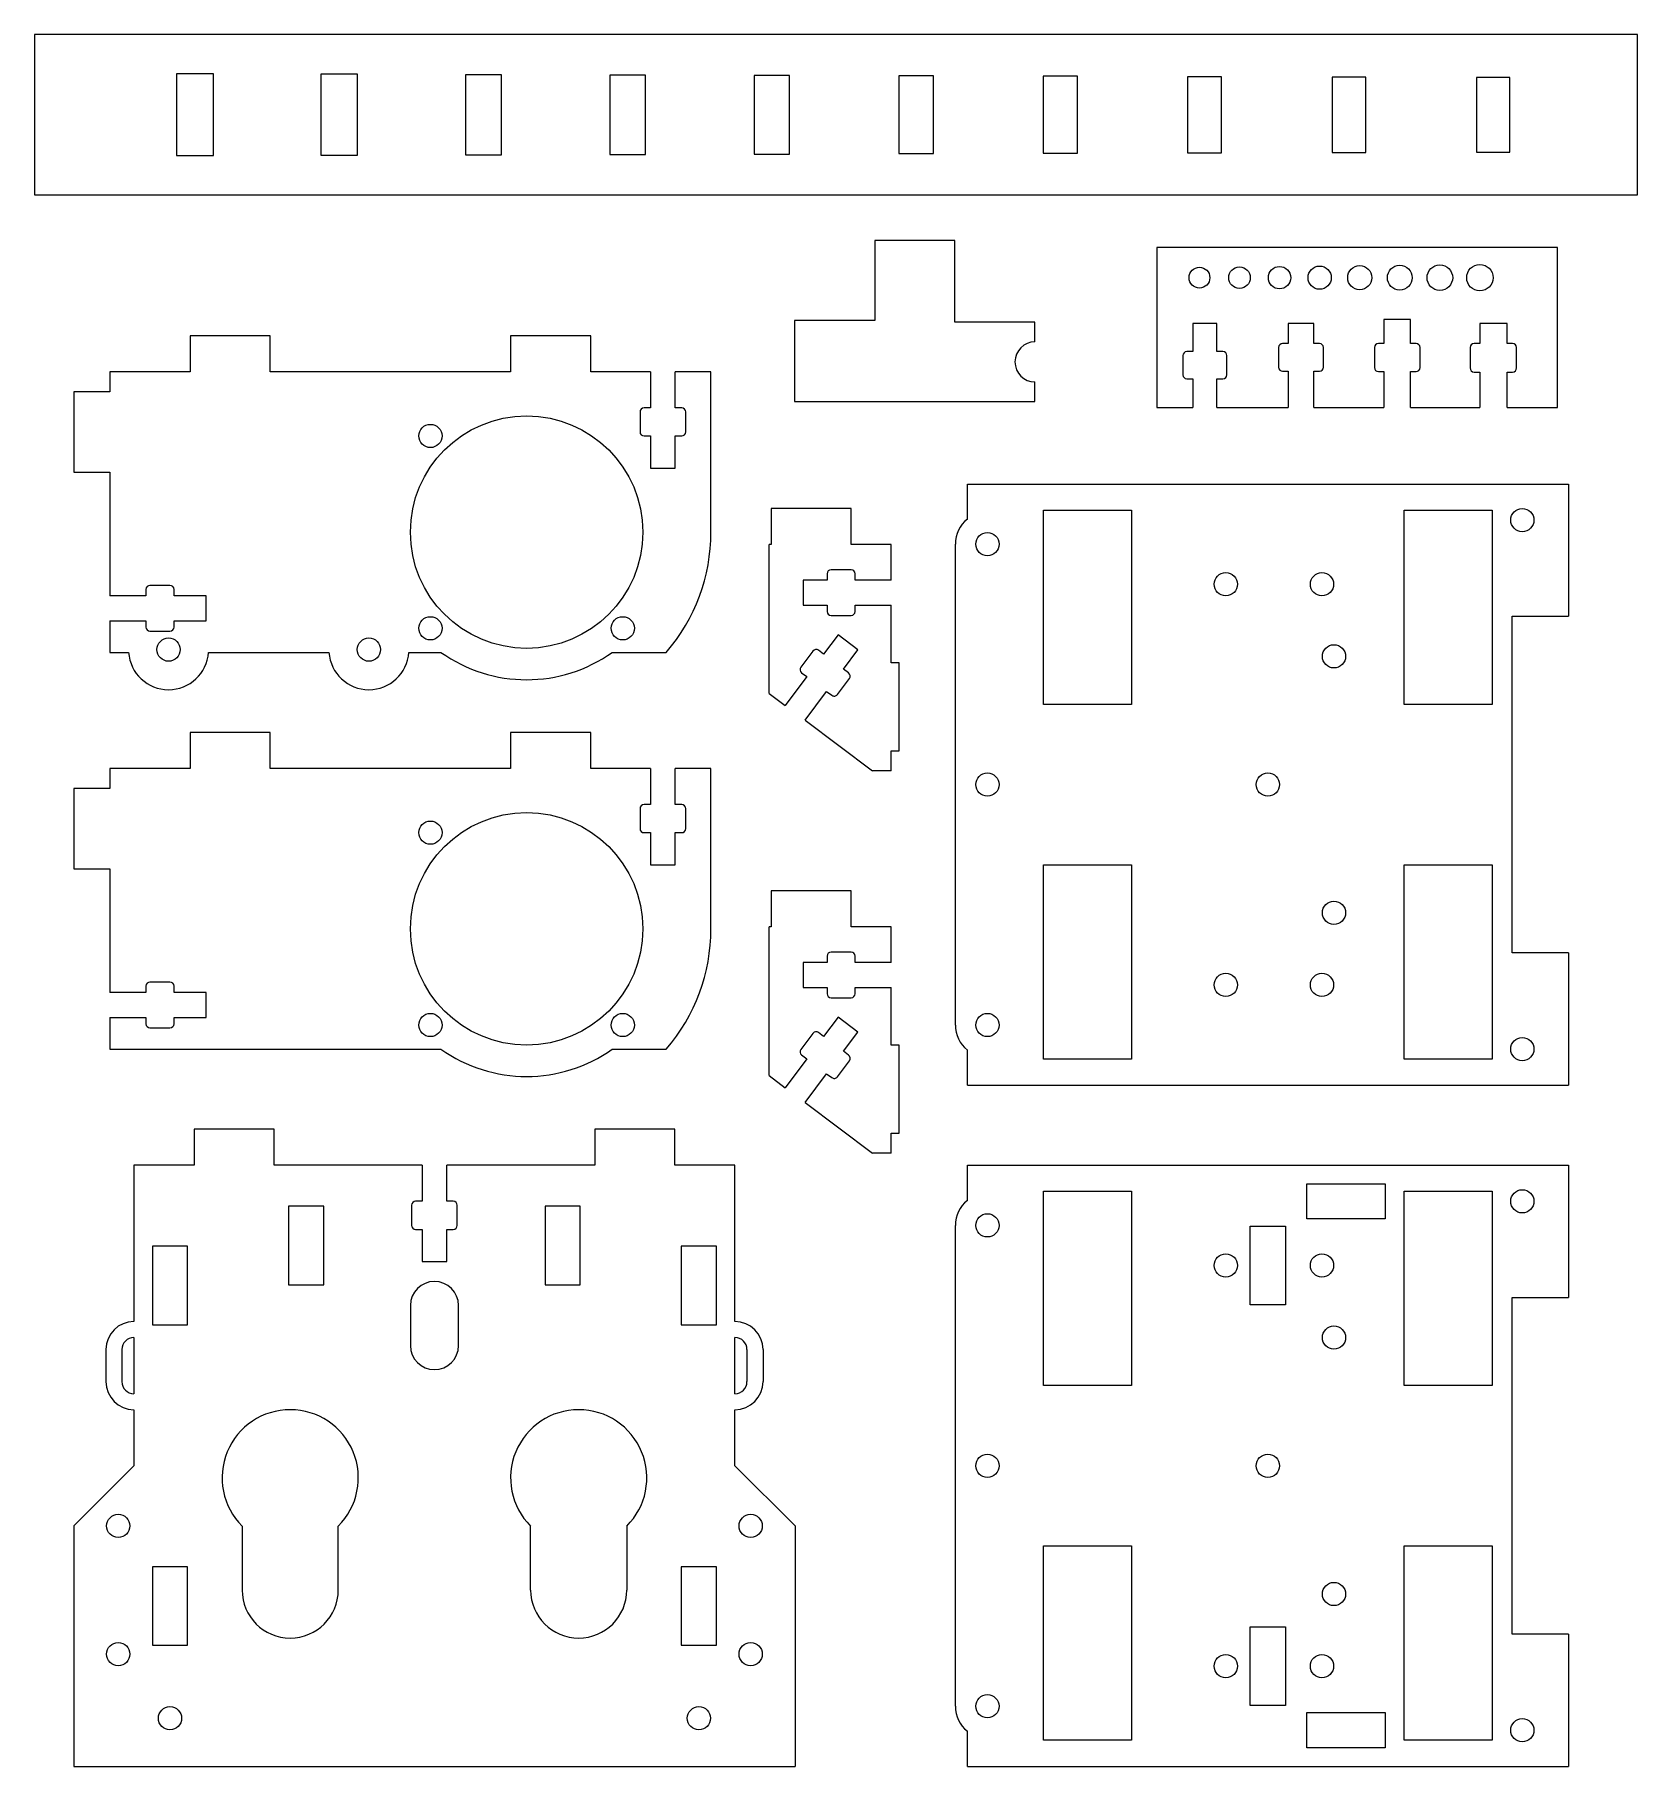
# Model space of a CAD drawing. Header units: millimetres. Extents: x 11 to 211, y 8 to 224.
import ezdxf

# ---------------------------------------------------------------- set-up
doc = ezdxf.new("R2010")
doc.units = ezdxf.units.MM

msp = doc.modelspace()

# ---------------------------------------------------------------- linework, layer by layer
at = {"color": 7, "linetype": 'Continuous', "lineweight": 15}
for p, q in [((11.24, 224.01), (11.24, 204.01)), ((211.24, 224.01), (11.24, 224.01)), ((211.24, 204.01), (211.24, 224.01)), ((28.94, 219.11), (28.94, 208.91)), ((33.54, 219.11), (28.94, 219.11)), ((33.54, 208.91), (33.54, 219.11)), ((51.51, 219.06), (46.96, 219.06)), ((46.96, 219.06), (46.96, 208.96)), ((51.51, 208.96), (51.51, 219.06)), ((69.49, 219.01), (64.99, 219.01)), ((64.99, 219.01), (64.99, 209.01)), ((69.49, 209.01), (69.49, 219.01)), ((87.46, 218.96), (83.01, 218.96)), ((83.01, 218.96), (83.01, 209.06)), ((87.46, 209.06), (87.46, 218.96)), ((105.44, 218.91), (101.04, 218.91)), ((101.04, 218.91), (101.04, 209.11)), ((105.44, 209.11), (105.44, 218.91)), ((123.41, 218.86), (119.06, 218.86)), ((119.06, 218.86), (119.06, 209.16)), ((123.41, 209.16), (123.41, 218.86)), ((141.39, 218.81), (137.09, 218.81)), ((137.09, 218.81), (137.09, 209.21)), ((141.39, 209.21), (141.39, 218.81)), ((159.36, 218.76), (155.11, 218.76)), ((155.11, 218.76), (155.11, 209.26)), ((159.36, 209.26), (159.36, 218.76)), ((177.34, 218.71), (173.14, 218.71)), ((173.14, 218.71), (173.14, 209.31)), ((177.34, 209.31), (177.34, 218.71)), ((195.31, 218.66), (191.16, 218.66)), ((191.16, 218.66), (191.16, 209.36)), ((195.31, 209.36), (195.31, 218.66)), ((28.94, 208.91), (33.54, 208.91)), ((46.96, 208.96), (51.51, 208.96)), ((64.99, 209.01), (69.49, 209.01)), ((83.01, 209.06), (87.46, 209.06)), ((101.04, 209.11), (105.44, 209.11)), ((119.06, 209.16), (123.41, 209.16)), ((137.09, 209.21), (141.39, 209.21)), ((155.11, 209.26), (159.36, 209.26)), ((173.14, 209.31), (177.34, 209.31)), ((191.16, 209.36), (195.31, 209.36)), ((11.24, 204.01), (211.24, 204.01)), ((116.07, 198.32), (116.07, 188.32)), ((126.07, 198.32), (116.07, 198.32)), ((126.07, 188.12), (126.07, 198.32)), ((201.27, 197.46), (151.27, 197.46)), ((151.27, 197.46), (151.27, 177.46)), ((201.27, 177.46), (201.27, 197.46)), ((116.07, 188.32), (106.07, 188.32)), ((106.07, 188.32), (106.07, 178.22)), ((136.07, 188.12), (126.07, 188.12)), ((136.07, 185.67), (136.07, 188.12)), ((182.92, 188.46), (179.62, 188.46)), ((179.62, 188.46), (179.62, 185.46)), ((182.92, 185.46), (182.92, 188.46)), ((40.63, 186.43), (30.63, 186.43)), ((30.63, 186.43), (30.63, 181.93)), ((40.63, 181.93), (40.63, 186.43)), ((70.63, 186.43), (70.63, 181.93)), ((80.63, 186.43), (70.63, 186.43)), ((80.63, 181.93), (80.63, 186.43)), ((158.77, 187.96), (155.77, 187.96)), ((155.77, 187.96), (155.77, 184.46)), ((158.77, 184.46), (158.77, 187.96)), ((170.87, 187.96), (167.67, 187.96)), ((167.67, 187.96), (167.67, 185.46)), ((170.87, 185.46), (170.87, 187.96)), ((194.97, 187.96), (191.57, 187.96)), ((191.57, 187.96), (191.57, 185.46)), ((194.97, 185.46), (194.97, 187.96)), ((154.52, 183.96), (154.52, 181.56)), ((155.77, 184.46), (155.02, 184.46)), ((159.52, 184.46), (158.77, 184.46)), ((160.02, 181.56), (160.02, 183.96)), ((166.47, 184.96), (166.47, 182.51)), ((167.67, 185.46), (166.97, 185.46)), ((171.57, 185.46), (170.87, 185.46)), ((172.07, 182.51), (172.07, 184.96)), ((178.42, 184.96), (178.42, 182.46)), ((179.62, 185.46), (178.92, 185.46)), ((183.62, 185.46), (182.92, 185.46)), ((184.12, 182.46), (184.12, 184.96)), ((190.37, 184.96), (190.37, 182.41)), ((191.57, 185.46), (190.87, 185.46)), ((195.67, 185.46), (194.97, 185.46)), ((196.17, 182.41), (196.17, 184.96)), ((30.63, 181.93), (20.63, 181.93)), ((20.63, 181.93), (20.63, 179.43)), ((70.63, 181.93), (40.63, 181.93)), ((88.08, 181.93), (80.63, 181.93)), ((88.08, 181.93), (88.08, 177.43)), ((91.18, 177.43), (91.18, 181.93)), ((95.63, 181.93), (91.18, 181.93)), ((95.63, 161.93), (95.63, 181.93)), ((166.97, 182.01), (167.67, 182.01)), ((167.67, 182.01), (167.67, 177.46)), ((170.87, 177.46), (170.87, 182.01)), ((170.87, 182.01), (171.57, 182.01)), ((178.92, 181.96), (179.62, 181.96)), ((179.62, 181.96), (179.62, 177.46)), ((182.92, 181.96), (183.62, 181.96)), ((182.92, 177.46), (182.92, 181.96)), ((190.87, 181.91), (191.57, 181.91)), ((191.57, 181.91), (191.57, 177.46)), ((194.97, 177.46), (194.97, 181.91)), ((194.97, 181.91), (195.67, 181.91)), ((16.13, 179.43), (16.13, 169.43)), ((20.63, 179.43), (16.13, 179.43)), ((136.07, 178.22), (136.07, 180.67)), ((155.02, 181.06), (155.77, 181.06)), ((155.77, 181.06), (155.77, 177.46)), ((158.77, 177.46), (158.77, 181.06)), ((158.77, 181.06), (159.52, 181.06)), ((88.08, 177.43), (87.28, 177.43)), ((91.98, 177.43), (91.18, 177.43)), ((106.07, 178.22), (136.07, 178.22)), ((151.27, 177.46), (155.77, 177.46)), ((158.77, 177.46), (167.67, 177.46)), ((170.87, 177.46), (179.62, 177.46)), ((182.92, 177.46), (191.57, 177.46)), ((194.97, 177.46), (201.27, 177.46)), ((86.78, 176.93), (86.78, 174.43)), ((92.48, 174.43), (92.48, 176.93)), ((87.28, 173.93), (88.08, 173.93)), ((88.08, 173.93), (88.08, 169.93)), ((91.18, 169.93), (91.18, 173.93)), ((91.18, 173.93), (91.98, 173.93)), ((16.13, 169.43), (20.63, 169.43)), ((20.63, 169.43), (20.63, 153.98)), ((88.08, 169.93), (91.18, 169.93)), ((127.63, 163.55), (127.63, 167.93)), ((127.63, 167.93), (202.63, 167.93)), ((202.63, 167.93), (202.63, 151.43)), ((113.13, 164.88), (103.13, 164.88)), ((103.13, 164.88), (103.13, 160.38)), ((113.13, 160.38), (113.13, 164.88)), ((137.13, 164.68), (148.13, 164.68)), ((137.13, 140.43), (137.13, 164.68)), ((148.13, 164.68), (148.13, 140.43)), ((182.13, 140.43), (182.13, 164.68)), ((182.13, 164.68), (193.13, 164.68)), ((193.13, 164.68), (193.13, 140.43)), ((102.89, 141.81), (102.89, 160.38)), ((103.13, 160.38), (102.89, 160.38)), ((118.13, 160.38), (113.13, 160.38)), ((118.13, 155.93), (118.13, 160.38)), ((126.13, 100.43), (126.13, 160.43)), ((110.13, 155.93), (107.13, 155.93)), ((107.13, 155.93), (107.13, 152.83)), ((110.13, 156.73), (110.13, 155.93)), ((113.13, 157.23), (110.63, 157.23)), ((113.63, 155.93), (113.63, 156.73)), ((118.13, 155.93), (113.63, 155.93)), ((25.13, 153.98), (20.63, 153.98)), ((25.13, 154.78), (25.13, 153.98)), ((28.13, 155.28), (25.63, 155.28)), ((28.63, 153.98), (28.63, 154.78)), ((32.63, 153.98), (28.63, 153.98)), ((32.63, 150.88), (32.63, 153.98)), ((107.13, 152.83), (110.13, 152.83)), ((110.13, 152.83), (110.13, 152.03)), ((110.63, 151.53), (113.13, 151.53)), ((113.63, 152.03), (113.63, 152.83)), ((113.63, 152.83), (118.13, 152.83)), ((118.13, 145.63), (118.13, 152.83)), ((195.63, 151.43), (202.63, 151.43)), ((195.63, 109.43), (195.63, 151.43)), ((20.63, 150.88), (20.63, 146.93)), ((20.63, 150.88), (25.13, 150.88)), ((25.13, 150.88), (25.13, 150.08)), ((25.63, 149.58), (28.13, 149.58)), ((28.63, 150.08), (28.63, 150.88)), ((28.63, 150.88), (32.63, 150.88)), ((111.49, 149.11), (109.69, 146.71)), ((113.97, 147.25), (111.49, 149.11)), ((108.35, 147.09), (106.85, 145.09)), ((109.69, 146.71), (109.05, 147.19)), ((112.17, 144.85), (113.97, 147.25)), ((20.63, 146.93), (22.96, 146.93)), ((32.94, 146.93), (47.96, 146.93)), ((57.94, 146.93), (61.93, 146.93)), ((83.32, 146.93), (90.06, 146.93)), ((112.81, 144.37), (112.17, 144.85)), ((119.13, 145.63), (118.13, 145.63)), ((119.13, 134.63), (119.13, 145.63)), ((107.59, 143.91), (104.89, 140.31)), ((106.95, 144.39), (107.59, 143.91)), ((111.41, 141.67), (112.91, 143.67)), ((102.89, 141.81), (104.89, 140.31)), ((107.37, 138.45), (110.07, 142.05)), ((110.07, 142.05), (110.71, 141.57)), ((107.37, 138.45), (115.79, 132.13)), ((148.13, 140.43), (137.13, 140.43)), ((193.13, 140.43), (182.13, 140.43)), ((30.63, 136.93), (30.63, 132.43)), ((40.63, 136.93), (30.63, 136.93)), ((40.63, 132.43), (40.63, 136.93)), ((70.63, 136.93), (70.63, 132.43)), ((80.63, 136.93), (70.63, 136.93)), ((80.63, 132.43), (80.63, 136.93)), ((118.13, 132.13), (118.13, 134.63)), ((118.13, 134.63), (119.13, 134.63)), ((20.63, 132.43), (20.63, 129.93)), ((30.63, 132.43), (20.63, 132.43)), ((70.63, 132.43), (40.63, 132.43)), ((88.08, 132.43), (80.63, 132.43)), ((88.08, 132.43), (88.08, 127.93)), ((91.18, 127.93), (91.18, 132.43)), ((95.63, 132.43), (91.18, 132.43)), ((95.63, 112.43), (95.63, 132.43)), ((118.13, 132.13), (115.79, 132.13)), ((16.13, 129.93), (16.13, 119.93)), ((20.63, 129.93), (16.13, 129.93)), ((88.08, 127.93), (87.28, 127.93)), ((91.98, 127.93), (91.18, 127.93)), ((86.78, 127.43), (86.78, 124.93)), ((92.48, 124.93), (92.48, 127.43)), ((87.28, 124.43), (88.08, 124.43)), ((88.08, 124.43), (88.08, 120.43)), ((91.18, 120.43), (91.18, 124.43)), ((91.18, 124.43), (91.98, 124.43)), ((16.13, 119.93), (20.63, 119.93)), ((20.63, 119.93), (20.63, 104.48)), ((88.08, 120.43), (91.18, 120.43)), ((137.13, 120.43), (148.13, 120.43)), ((137.13, 96.18), (137.13, 120.43)), ((148.13, 120.43), (148.13, 96.18)), ((182.13, 120.43), (193.13, 120.43)), ((182.13, 96.18), (182.13, 120.43)), ((193.13, 120.43), (193.13, 96.18)), ((113.13, 117.18), (103.13, 117.18)), ((103.13, 117.18), (103.13, 112.68)), ((113.13, 112.68), (113.13, 117.18)), ((102.89, 94.11), (102.89, 112.68)), ((103.13, 112.68), (102.89, 112.68)), ((118.13, 112.68), (113.13, 112.68)), ((118.13, 108.23), (118.13, 112.68)), ((110.13, 108.23), (107.13, 108.23)), ((107.13, 108.23), (107.13, 105.13)), ((110.13, 109.03), (110.13, 108.23)), ((113.13, 109.53), (110.63, 109.53)), ((113.63, 108.23), (113.63, 109.03)), ((118.13, 108.23), (113.63, 108.23)), ((202.63, 109.43), (195.63, 109.43)), ((202.63, 109.43), (202.63, 92.93)), ((25.13, 104.48), (20.63, 104.48)), ((25.13, 105.28), (25.13, 104.48)), ((28.13, 105.78), (25.63, 105.78)), ((28.63, 104.48), (28.63, 105.28)), ((32.63, 104.48), (28.63, 104.48)), ((32.63, 101.38), (32.63, 104.48)), ((107.13, 105.13), (110.13, 105.13)), ((110.13, 105.13), (110.13, 104.33)), ((110.63, 103.83), (113.13, 103.83)), ((113.63, 104.33), (113.63, 105.13)), ((113.63, 105.13), (118.13, 105.13)), ((118.13, 97.93), (118.13, 105.13)), ((20.63, 101.38), (20.63, 97.43)), ((20.63, 101.38), (25.13, 101.38)), ((25.13, 101.38), (25.13, 100.58)), ((25.63, 100.08), (28.13, 100.08)), ((28.63, 100.58), (28.63, 101.38)), ((28.63, 101.38), (32.63, 101.38)), ((109.69, 99.01), (109.05, 99.49)), ((111.49, 101.41), (109.69, 99.01)), ((113.97, 99.55), (111.49, 101.41)), ((112.17, 97.15), (113.97, 99.55)), ((20.63, 97.43), (61.93, 97.43)), ((83.32, 97.43), (90.06, 97.43)), ((108.35, 99.39), (106.85, 97.39)), ((119.13, 97.93), (118.13, 97.93)), ((119.13, 86.93), (119.13, 97.93)), ((127.63, 92.93), (127.63, 97.3)), ((107.59, 96.21), (104.89, 92.61)), ((106.95, 96.69), (107.59, 96.21)), ((111.41, 93.97), (112.91, 95.97)), ((112.81, 96.67), (112.17, 97.15)), ((148.13, 96.18), (137.13, 96.18)), ((193.13, 96.18), (182.13, 96.18)), ((102.89, 94.11), (104.89, 92.61)), ((107.37, 90.75), (110.07, 94.35)), ((110.07, 94.35), (110.71, 93.87)), ((127.63, 92.93), (202.63, 92.93)), ((107.37, 90.75), (115.79, 84.43)), ((31.13, 87.43), (31.13, 82.93)), ((41.13, 87.43), (31.13, 87.43)), ((41.13, 82.93), (41.13, 87.43)), ((81.13, 87.43), (81.13, 82.93)), ((91.13, 87.43), (81.13, 87.43)), ((91.13, 82.93), (91.13, 87.43)), ((118.13, 86.93), (119.13, 86.93)), ((118.13, 84.43), (118.13, 86.93)), ((118.13, 84.43), (115.79, 84.43)), ((23.63, 82.93), (23.63, 63.43)), ((31.13, 82.93), (23.63, 82.93)), ((59.58, 82.93), (41.13, 82.93)), ((59.58, 82.93), (59.58, 78.43)), ((62.68, 78.43), (62.68, 82.93)), ((81.13, 82.93), (62.68, 82.93)), ((98.63, 82.93), (91.13, 82.93)), ((98.63, 63.43), (98.63, 82.93)), ((127.63, 82.93), (202.63, 82.93)), ((127.63, 78.55), (127.63, 82.93)), ((202.63, 82.93), (202.63, 66.43)), ((169.98, 76.23), (169.98, 80.63)), ((169.98, 80.63), (179.78, 80.63)), ((179.78, 80.63), (179.78, 76.23)), ((47.33, 77.83), (42.93, 77.83)), ((42.93, 77.83), (42.93, 68.03)), ((47.33, 68.03), (47.33, 77.83)), ((58.28, 77.93), (58.28, 75.43)), ((59.58, 78.43), (58.78, 78.43)), ((63.48, 78.43), (62.68, 78.43)), ((63.98, 75.43), (63.98, 77.93)), ((79.33, 77.83), (74.93, 77.83)), ((74.93, 77.83), (74.93, 68.03)), ((79.33, 68.03), (79.33, 77.83)), ((137.13, 79.68), (148.13, 79.68)), ((137.13, 55.43), (137.13, 79.68)), ((148.13, 79.68), (148.13, 55.43)), ((182.13, 55.43), (182.13, 79.68)), ((182.13, 79.68), (193.13, 79.68)), ((193.13, 79.68), (193.13, 55.43)), ((179.78, 76.23), (169.98, 76.23)), ((58.78, 74.93), (59.58, 74.93)), ((59.58, 74.93), (59.58, 70.93)), ((62.68, 70.93), (62.68, 74.93)), ((62.68, 74.93), (63.48, 74.93)), ((126.13, 15.43), (126.13, 75.43)), ((162.93, 65.53), (162.93, 75.33)), ((162.93, 75.33), (167.33, 75.33)), ((167.33, 75.33), (167.33, 65.53)), ((30.33, 72.83), (25.93, 72.83)), ((25.93, 72.83), (25.93, 63.03)), ((30.33, 63.03), (30.33, 72.83)), ((96.33, 72.83), (91.93, 72.83)), ((91.93, 72.83), (91.93, 63.03)), ((96.33, 63.03), (96.33, 72.83)), ((59.58, 70.93), (62.68, 70.93)), ((42.93, 68.03), (47.33, 68.03)), ((74.93, 68.03), (79.33, 68.03)), ((58.13, 65.43), (58.13, 60.43)), ((64.13, 60.43), (64.13, 65.43)), ((167.33, 65.53), (162.93, 65.53)), ((195.63, 24.43), (195.63, 66.43)), ((195.63, 66.43), (202.63, 66.43)), ((25.93, 63.03), (30.33, 63.03)), ((91.93, 63.03), (96.33, 63.03)), ((23.63, 61.43), (23.63, 54.43)), ((98.63, 54.43), (98.63, 61.43)), ((20.13, 59.93), (20.13, 55.93)), ((22.13, 59.93), (22.13, 55.93)), ((100.13, 59.93), (100.13, 55.93)), ((102.13, 59.93), (102.13, 55.93)), ((148.13, 55.43), (137.13, 55.43)), ((193.13, 55.43), (182.13, 55.43)), ((23.63, 52.43), (23.63, 45.43)), ((98.63, 45.43), (98.63, 52.43)), ((23.63, 45.43), (16.13, 37.93)), ((98.63, 45.43), (106.13, 37.93)), ((16.13, 37.93), (16.13, 7.93)), ((37.13, 37.91), (37.13, 29.93)), ((49.13, 29.93), (49.13, 37.91)), ((73.13, 29.93), (73.13, 37.91)), ((85.13, 37.91), (85.13, 29.93)), ((106.13, 37.93), (106.13, 7.93)), ((137.13, 35.43), (148.13, 35.43)), ((137.13, 11.18), (137.13, 35.43)), ((148.13, 35.43), (148.13, 11.18)), ((182.13, 35.43), (193.13, 35.43)), ((182.13, 11.18), (182.13, 35.43)), ((193.13, 35.43), (193.13, 11.18)), ((30.33, 32.83), (25.93, 32.83)), ((25.93, 32.83), (25.93, 23.03)), ((30.33, 23.03), (30.33, 32.83)), ((96.33, 32.83), (91.93, 32.83)), ((91.93, 32.83), (91.93, 23.03)), ((96.33, 23.03), (96.33, 32.83)), ((162.93, 15.53), (162.93, 25.33)), ((162.93, 25.33), (167.33, 25.33)), ((167.33, 25.33), (167.33, 15.53)), ((202.63, 24.43), (195.63, 24.43)), ((202.63, 24.43), (202.63, 7.93)), ((25.93, 23.03), (30.33, 23.03)), ((91.93, 23.03), (96.33, 23.03)), ((167.33, 15.53), (162.93, 15.53)), ((169.98, 10.23), (169.98, 14.63)), ((169.98, 14.63), (179.78, 14.63)), ((179.78, 14.63), (179.78, 10.23)), ((127.63, 7.93), (127.63, 12.3)), ((148.13, 11.18), (137.13, 11.18)), ((193.13, 11.18), (182.13, 11.18)), ((179.78, 10.23), (169.98, 10.23)), ((16.13, 7.93), (106.13, 7.93)), ((127.63, 7.93), (202.63, 7.93))]:
    msp.add_line(p, q, dxfattribs=at)
for centre, radius in [((156.59, 193.68), 1.3), ((161.59, 193.68), 1.35), ((166.59, 193.68), 1.4), ((171.59, 193.68), 1.45), ((176.59, 193.68), 1.5), ((181.59, 193.68), 1.55), ((186.59, 193.68), 1.6), ((191.59, 193.68), 1.65), ((72.63, 161.93), 14.5), ((60.63, 173.93), 1.45), ((196.88, 163.43), 1.45), ((130.13, 160.43), 1.45), ((159.88, 155.43), 1.45), ((171.88, 155.43), 1.45), ((60.63, 149.93), 1.45), ((84.63, 149.93), 1.45), ((27.95, 147.27), 1.45), ((52.95, 147.27), 1.45), ((173.38, 146.43), 1.45), ((130.13, 130.43), 1.45), ((165.13, 130.43), 1.45), ((72.63, 112.43), 14.5), ((60.63, 124.43), 1.45), ((173.38, 114.43), 1.45), ((159.88, 105.43), 1.45), ((171.88, 105.43), 1.45), ((60.63, 100.43), 1.45), ((84.63, 100.43), 1.45), ((130.13, 100.43), 1.45), ((196.88, 97.43), 1.45), ((196.88, 78.43), 1.45), ((130.13, 75.43), 1.45), ((159.88, 70.43), 1.45), ((171.88, 70.43), 1.45), ((173.38, 61.43), 1.45), ((130.13, 45.43), 1.45), ((165.13, 45.43), 1.45), ((21.67, 37.93), 1.45), ((100.59, 37.93), 1.45), ((173.38, 29.43), 1.45), ((21.67, 21.93), 1.45), ((100.59, 21.93), 1.45), ((159.88, 20.43), 1.45), ((171.88, 20.43), 1.45), ((28.13, 13.93), 1.45), ((94.13, 13.93), 1.45), ((130.13, 15.43), 1.45), ((196.88, 12.43), 1.45)]:
    msp.add_circle(centre, radius, dxfattribs=at)
for centre, radius, start, end in [((136.07, 183.17), 2.5, 90, 270), ((155.02, 183.96), 0.5, 90, 180), ((159.52, 183.96), 0.5, 0, 90), ((166.97, 184.96), 0.5, 90, 180), ((171.57, 184.96), 0.5, 0, 90), ((178.92, 184.96), 0.5, 90, 180), ((183.62, 184.96), 0.5, 0, 90), ((190.87, 184.96), 0.5, 90, 180), ((195.67, 184.96), 0.5, 0, 90), ((155.02, 181.56), 0.5, 180, 270), ((159.52, 181.56), 0.5, 270, 0), ((166.97, 182.51), 0.5, 180, 270), ((171.57, 182.51), 0.5, 270, 0), ((178.92, 182.46), 0.5, 180, 270), ((183.62, 182.46), 0.5, 270, 0), ((190.87, 182.41), 0.5, 180, 270), ((195.67, 182.41), 0.5, 270, 0), ((87.28, 176.93), 0.5, 90, 180), ((91.98, 176.93), 0.5, 0, 90), ((87.28, 174.43), 0.5, 180, 270), ((91.98, 174.43), 0.5, 270, 0), ((130.13, 160.43), 4, 128.6822, 180), ((72.63, 161.93), 23, 319.2943, 0), ((110.63, 156.73), 0.5, 90, 180), ((113.13, 156.73), 0.5, 0, 90), ((25.63, 154.78), 0.5, 90, 180), ((28.13, 154.78), 0.5, 0, 90), ((110.63, 152.03), 0.5, 180, 270), ((113.13, 152.03), 0.5, 270, 0), ((25.63, 150.08), 0.5, 180, 270), ((28.13, 150.08), 0.5, 270, 0), ((108.75, 146.79), 0.5, 53.1301, 143.1301), ((27.95, 147.27), 5, 183.9847, 356.0153), ((52.95, 147.27), 5, 183.9847, 356.0153), ((72.63, 161.93), 18.42, 234.5189, 305.4811), ((107.25, 144.79), 0.5, 143.1301, 233.1301), ((112.51, 143.97), 0.5, 323.1301, 53.1301), ((111.01, 141.97), 0.5, 233.1301, 323.1301), ((87.28, 127.43), 0.5, 90, 180), ((91.98, 127.43), 0.5, 0, 90), ((87.28, 124.93), 0.5, 180, 270), ((91.98, 124.93), 0.5, 270, 0), ((72.63, 112.43), 23, 319.2943, 0), ((110.63, 109.03), 0.5, 90, 180), ((113.13, 109.03), 0.5, 0, 90), ((25.63, 105.28), 0.5, 90, 180), ((28.13, 105.28), 0.5, 0, 90), ((110.63, 104.33), 0.5, 180, 270), ((113.13, 104.33), 0.5, 270, 0), ((25.63, 100.58), 0.5, 180, 270), ((28.13, 100.58), 0.5, 270, 0), ((108.75, 99.09), 0.5, 53.1301, 143.1301), ((130.13, 100.43), 4, 180, 231.3178), ((72.63, 112.43), 18.42, 234.5189, 305.4811), ((107.25, 97.09), 0.5, 143.1301, 233.1301), ((112.51, 96.27), 0.5, 323.1301, 53.1301), ((111.01, 94.27), 0.5, 233.1301, 323.1301), ((58.78, 77.93), 0.5, 90, 180), ((63.48, 77.93), 0.5, 0, 90), ((130.13, 75.43), 4, 128.6822, 180), ((58.78, 75.43), 0.5, 180, 270), ((63.48, 75.43), 0.5, 270, 0), ((61.13, 65.43), 3, 0, 180), ((23.63, 59.93), 3.5, 90, 180), ((98.63, 59.93), 3.5, 0, 90), ((23.63, 59.93), 1.5, 90, 180), ((98.63, 59.93), 1.5, 0, 90), ((61.13, 60.43), 3, 180, 0), ((23.63, 55.93), 3.5, 180, 270), ((23.63, 55.93), 1.5, 180, 270), ((98.63, 55.93), 1.5, 270, 0), ((98.63, 55.93), 3.5, 270, 0), ((43.13, 43.93), 8.5, 314.9009, 225.0991), ((79.13, 43.93), 8.5, 314.9009, 225.0991), ((43.13, 29.93), 6, 180, 0), ((79.13, 29.93), 6, 180, 0), ((130.13, 15.43), 4, 180, 231.3178)]:
    msp.add_arc(centre, radius, start, end, dxfattribs=at)

doc.saveas('drawing.dxf')
